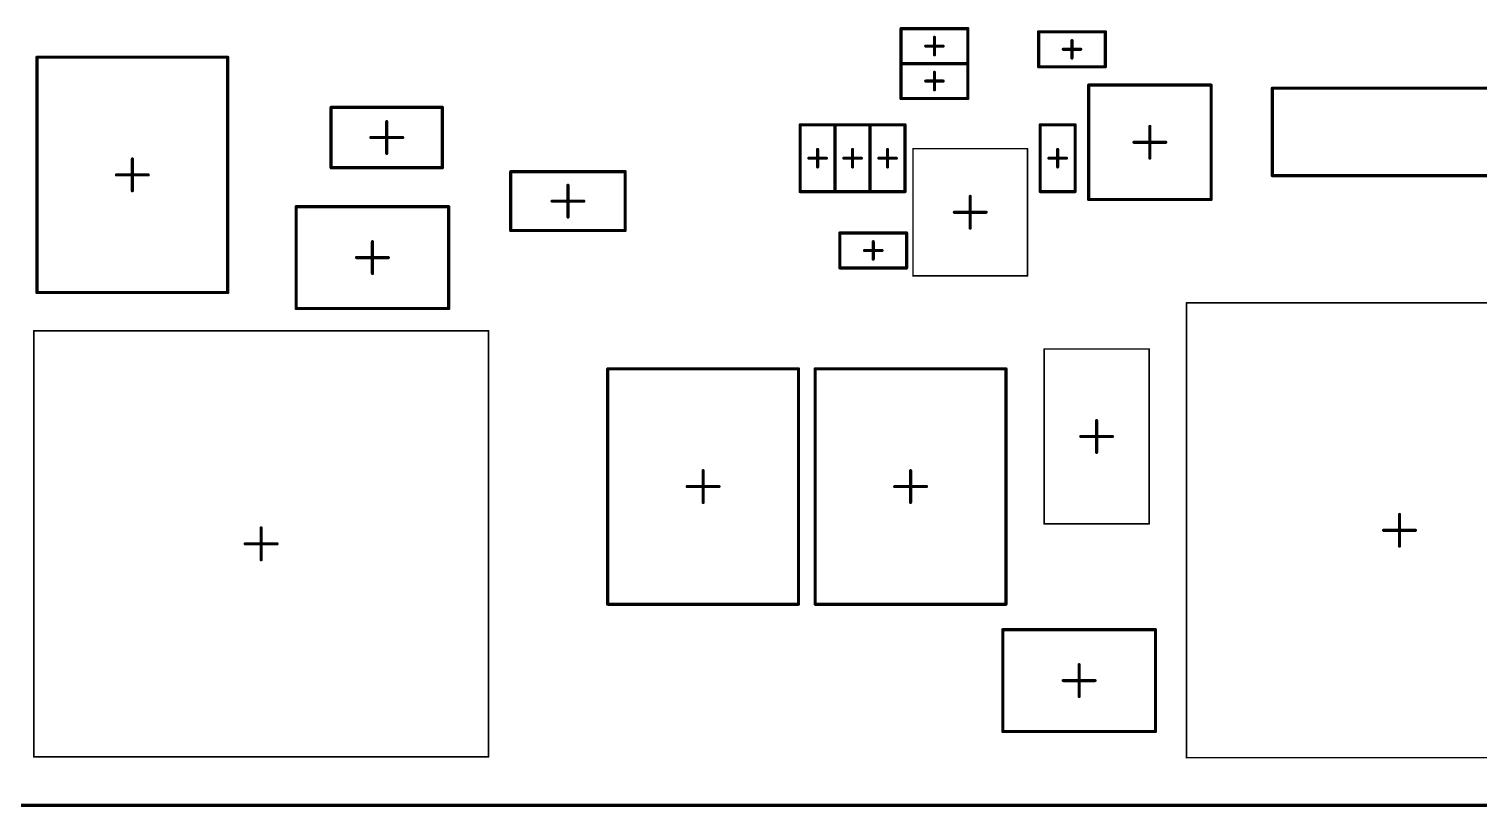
# Model space of a CAD drawing. Header units: millimetres. Extents: x 17 to 252, y 25 to 104.
# Drawn here: x 76.52 to 122.12, y 24.95 to 49.41 of the extents above; entities that cross this region are included whole.
import ezdxf

# ---------------------------------------------------------------- set-up
doc = ezdxf.new("R2010")
doc.units = ezdxf.units.MM
doc.layers.add('Mechanical1', color=6, linetype='Continuous')
doc.layers.add('Mechanical15', color=56, linetype='Continuous')

# ---------------------------------------------------------------- blocks, each defined once
blk = doc.blocks.new('SOT90P247X115_3N_110')
at = {"layer": 'Mechanical15', "const_width": 0.1}
for points in [[(-1.925, 1.8), (-1.925, -1.8)], [(1.925, 1.8), (-1.925, 1.8)], [(1.925, 1.8), (1.925, -1.8)], [(0, 0.5), (0, -0.5)], [(0.5, 0), (-0.5, 0)], [(1.925, -1.8), (-1.925, -1.8)]]:
    blk.add_lwpolyline(points, dxfattribs=at)
at = {"layer": 'Mechanical15', "const_width": 0.05}
for points in [[(-1.95, 1.8, 1), (-1.9, 1.8, 1)], [(-1.95, 1.8, 1), (-1.9, 1.8, 1)], [(1.9, 1.8, 1), (1.95, 1.8, 1)], [(1.9, 1.8, 1), (1.95, 1.8, 1)], [(-0.025, 0.5, 1), (0.025, 0.5, 1)], [(-0.525, 0, 1), (-0.475, 0, 1)], [(0.475, 0, 1), (0.525, 0, 1)], [(-0.025, -0.5, 1), (0.025, -0.5, 1)], [(-1.95, -1.8, 1), (-1.9, -1.8, 1)], [(-1.95, -1.8, 1), (-1.9, -1.8, 1)], [(1.9, -1.8, 1), (1.95, -1.8, 1)], [(1.9, -1.8, 1), (1.95, -1.8, 1)]]:
    blk.add_lwpolyline(points, format="xyb", close=True, dxfattribs=at)
blk = doc.blocks.new('MCHP_SOT_23_CH6_N_133')
at = {"layer": 'Mechanical15'}
for points, const_width in [([(-2, -1.8), (-2, 1.8)], 0.05), ([(2, 1.8), (-2, 1.8)], 0.05), ([(2, -1.8), (2, 1.8)], 0.05), ([(0, -0.5), (0, 0.5)], 0.1), ([(0.5, 0), (-0.5, 0)], 0.1), ([(2, -1.8), (-2, -1.8)], 0.05)]:
    blk.add_lwpolyline(points, dxfattribs=dict(at, const_width=const_width))
for points, const_width in [([(-2.013, 1.8, 1), (-1.988, 1.8, 1)], 0.025), ([(-2.013, 1.8, 1), (-1.988, 1.8, 1)], 0.025), ([(1.988, 1.8, 1), (2.013, 1.8, 1)], 0.025), ([(1.988, 1.8, 1), (2.013, 1.8, 1)], 0.025), ([(-0.025, 0.5, 1), (0.025, 0.5, 1)], 0.05), ([(-0.525, 0, 1), (-0.475, 0, 1)], 0.05), ([(0.475, 0, 1), (0.525, 0, 1)], 0.05), ([(-0.025, -0.5, 1), (0.025, -0.5, 1)], 0.05), ([(-2.013, -1.8, 1), (-1.988, -1.8, 1)], 0.025), ([(-2.013, -1.8, 1), (-1.988, -1.8, 1)], 0.025), ([(1.988, -1.8, 1), (2.013, -1.8, 1)], 0.025), ([(1.988, -1.8, 1), (2.013, -1.8, 1)], 0.025)]:
    blk.add_lwpolyline(points, format="xyb", close=True, dxfattribs=dict(at, const_width=const_width))
blk = doc.blocks.new('RESC1005X04N_216')
at = {"layer": 'Mechanical15', "const_width": 0.1}
for points in [[(-1.05, -0.55), (-1.05, 0.55)], [(-1.05, 0.55), (1.05, 0.55)], [(1.05, -0.55), (1.05, 0.55)], [(-0.275, 0), (0.275, 0)], [(0, -0.275), (0, 0.275)], [(-1.05, -0.55), (1.05, -0.55)]]:
    blk.add_lwpolyline(points, dxfattribs=at)
at = {"layer": 'Mechanical15', "const_width": 0.05}
for points in [[(-1.075, 0.55, 1), (-1.025, 0.55, 1)], [(-1.075, 0.55, 1), (-1.025, 0.55, 1)], [(1.025, 0.55, 1), (1.075, 0.55, 1)], [(1.025, 0.55, 1), (1.075, 0.55, 1)], [(-0.3, 0, 1), (-0.25, 0, 1)], [(-0.025, 0.275, 1), (0.025, 0.275, 1)], [(0.25, 0, 1), (0.3, 0, 1)], [(-0.025, -0.275, 1), (0.025, -0.275, 1)], [(-1.075, -0.55, 1), (-1.025, -0.55, 1)], [(-1.075, -0.55, 1), (-1.025, -0.55, 1)], [(1.025, -0.55, 1), (1.075, -0.55, 1)], [(1.025, -0.55, 1), (1.075, -0.55, 1)]]:
    blk.add_lwpolyline(points, format="xyb", close=True, dxfattribs=at)
blk = doc.blocks.new('RESC1005X04N_217')
at = {"layer": 'Mechanical15', "const_width": 0.1}
for points in [[(-1.05, -0.55), (-1.05, 0.55)], [(1.05, 0.55), (-1.05, 0.55)], [(1.05, -0.55), (1.05, 0.55)], [(0.275, 0), (-0.275, 0)], [(0, -0.275), (0, 0.275)], [(1.05, -0.55), (-1.05, -0.55)]]:
    blk.add_lwpolyline(points, dxfattribs=at)
at = {"layer": 'Mechanical15', "const_width": 0.05}
for points in [[(-1.075, 0.55, 1), (-1.025, 0.55, 1)], [(-1.075, 0.55, 1), (-1.025, 0.55, 1)], [(1.025, 0.55, 1), (1.075, 0.55, 1)], [(1.025, 0.55, 1), (1.075, 0.55, 1)], [(-0.3, 0, 1), (-0.25, 0, 1)], [(-0.025, 0.275, 1), (0.025, 0.275, 1)], [(0.25, 0, 1), (0.3, 0, 1)], [(-0.025, -0.275, 1), (0.025, -0.275, 1)], [(-1.075, -0.55, 1), (-1.025, -0.55, 1)], [(-1.075, -0.55, 1), (-1.025, -0.55, 1)], [(1.025, -0.55, 1), (1.075, -0.55, 1)], [(1.025, -0.55, 1), (1.075, -0.55, 1)]]:
    blk.add_lwpolyline(points, format="xyb", close=True, dxfattribs=at)
blk = doc.blocks.new('RESC1005X04N_218')
at = {"layer": 'Mechanical15', "const_width": 0.1}
for points in [[(-1.05, 0.55), (-1.05, -0.55)], [(-1.05, 0.55), (1.05, 0.55)], [(1.05, 0.55), (1.05, -0.55)], [(-0.275, 0), (0.275, 0)], [(0, 0.275), (0, -0.275)], [(-1.05, -0.55), (1.05, -0.55)]]:
    blk.add_lwpolyline(points, dxfattribs=at)
at = {"layer": 'Mechanical15', "const_width": 0.05}
for points in [[(-1.075, 0.55, 1), (-1.025, 0.55, 1)], [(-1.075, 0.55, 1), (-1.025, 0.55, 1)], [(1.025, 0.55, 1), (1.075, 0.55, 1)], [(1.025, 0.55, 1), (1.075, 0.55, 1)], [(-0.3, 0, 1), (-0.25, 0, 1)], [(-0.025, 0.275, 1), (0.025, 0.275, 1)], [(0.25, 0, 1), (0.3, 0, 1)], [(-0.025, -0.275, 1), (0.025, -0.275, 1)], [(-1.075, -0.55, 1), (-1.025, -0.55, 1)], [(-1.075, -0.55, 1), (-1.025, -0.55, 1)], [(1.025, -0.55, 1), (1.075, -0.55, 1)], [(1.025, -0.55, 1), (1.075, -0.55, 1)]]:
    blk.add_lwpolyline(points, format="xyb", close=True, dxfattribs=at)
blk = doc.blocks.new('RESC1005X04N_219')
at = {"layer": 'Mechanical15', "const_width": 0.1}
for points in [[(-1.05, 0.55), (-1.05, -0.55)], [(-1.05, 0.55), (1.05, 0.55)], [(1.05, 0.55), (1.05, -0.55)], [(-0.275, 0), (0.275, 0)], [(0, 0.275), (0, -0.275)], [(-1.05, -0.55), (1.05, -0.55)]]:
    blk.add_lwpolyline(points, dxfattribs=at)
at = {"layer": 'Mechanical15', "const_width": 0.05}
for points in [[(-1.075, 0.55, 1), (-1.025, 0.55, 1)], [(-1.075, 0.55, 1), (-1.025, 0.55, 1)], [(1.025, 0.55, 1), (1.075, 0.55, 1)], [(1.025, 0.55, 1), (1.075, 0.55, 1)], [(-0.3, 0, 1), (-0.25, 0, 1)], [(-0.025, 0.275, 1), (0.025, 0.275, 1)], [(0.25, 0, 1), (0.3, 0, 1)], [(-0.025, -0.275, 1), (0.025, -0.275, 1)], [(-1.075, -0.55, 1), (-1.025, -0.55, 1)], [(-1.075, -0.55, 1), (-1.025, -0.55, 1)], [(1.025, -0.55, 1), (1.075, -0.55, 1)], [(1.025, -0.55, 1), (1.075, -0.55, 1)]]:
    blk.add_lwpolyline(points, format="xyb", close=True, dxfattribs=at)
blk = doc.blocks.new('RESC2012X07N_226')
at = {"layer": 'Mechanical15', "const_width": 0.1}
for points in [[(-1.8, -0.925), (-1.8, 0.925)], [(-1.8, 0.925), (1.8, 0.925)], [(1.8, -0.925), (1.8, 0.925)], [(0, -0.5), (0, 0.5)], [(-0.5, 0), (0.5, 0)], [(-1.8, -0.925), (1.8, -0.925)]]:
    blk.add_lwpolyline(points, dxfattribs=at)
at = {"layer": 'Mechanical15', "const_width": 0.05}
for points in [[(-1.825, 0.925, 1), (-1.775, 0.925, 1)], [(-1.825, 0.925, 1), (-1.775, 0.925, 1)], [(1.775, 0.925, 1), (1.825, 0.925, 1)], [(1.775, 0.925, 1), (1.825, 0.925, 1)], [(-0.025, 0.5, 1), (0.025, 0.5, 1)], [(-0.525, 0, 1), (-0.475, 0, 1)], [(0.475, 0, 1), (0.525, 0, 1)], [(-0.025, -0.5, 1), (0.025, -0.5, 1)], [(-1.825, -0.925, 1), (-1.775, -0.925, 1)], [(-1.825, -0.925, 1), (-1.775, -0.925, 1)], [(1.775, -0.925, 1), (1.825, -0.925, 1)], [(1.775, -0.925, 1), (1.825, -0.925, 1)]]:
    blk.add_lwpolyline(points, format="xyb", close=True, dxfattribs=at)
blk = doc.blocks.new('RESC1005X04N_232')
at = {"layer": 'Mechanical15', "const_width": 0.1}
for points in [[(-1.05, -0.55), (-1.05, 0.55)], [(-1.05, 0.55), (1.05, 0.55)], [(1.05, -0.55), (1.05, 0.55)], [(-0.275, 0), (0.275, 0)], [(0, -0.275), (0, 0.275)], [(-1.05, -0.55), (1.05, -0.55)]]:
    blk.add_lwpolyline(points, dxfattribs=at)
at = {"layer": 'Mechanical15', "const_width": 0.05}
for points in [[(-1.075, 0.55, 1), (-1.025, 0.55, 1)], [(-1.075, 0.55, 1), (-1.025, 0.55, 1)], [(1.025, 0.55, 1), (1.075, 0.55, 1)], [(1.025, 0.55, 1), (1.075, 0.55, 1)], [(-0.3, 0, 1), (-0.25, 0, 1)], [(-0.025, 0.275, 1), (0.025, 0.275, 1)], [(0.25, 0, 1), (0.3, 0, 1)], [(-0.025, -0.275, 1), (0.025, -0.275, 1)], [(-1.075, -0.55, 1), (-1.025, -0.55, 1)], [(-1.075, -0.55, 1), (-1.025, -0.55, 1)], [(1.025, -0.55, 1), (1.075, -0.55, 1)], [(1.025, -0.55, 1), (1.075, -0.55, 1)]]:
    blk.add_lwpolyline(points, format="xyb", close=True, dxfattribs=at)
blk = doc.blocks.new('RESC1005X04N_241')
at = {"layer": 'Mechanical15', "const_width": 0.1}
for points in [[(-1.05, -0.55), (-1.05, 0.55)], [(-1.05, 0.55), (1.05, 0.55)], [(1.05, -0.55), (1.05, 0.55)], [(-0.275, 0), (0.275, 0)], [(0, -0.275), (0, 0.275)], [(-1.05, -0.55), (1.05, -0.55)]]:
    blk.add_lwpolyline(points, dxfattribs=at)
at = {"layer": 'Mechanical15', "const_width": 0.05}
for points in [[(-1.075, 0.55, 1), (-1.025, 0.55, 1)], [(-1.075, 0.55, 1), (-1.025, 0.55, 1)], [(1.025, 0.55, 1), (1.075, 0.55, 1)], [(1.025, 0.55, 1), (1.075, 0.55, 1)], [(-0.3, 0, 1), (-0.25, 0, 1)], [(-0.025, 0.275, 1), (0.025, 0.275, 1)], [(0.25, 0, 1), (0.3, 0, 1)], [(-0.025, -0.275, 1), (0.025, -0.275, 1)], [(-1.075, -0.55, 1), (-1.025, -0.55, 1)], [(-1.075, -0.55, 1), (-1.025, -0.55, 1)], [(1.025, -0.55, 1), (1.075, -0.55, 1)], [(1.025, -0.55, 1), (1.075, -0.55, 1)]]:
    blk.add_lwpolyline(points, format="xyb", close=True, dxfattribs=at)
blk = doc.blocks.new('INDM125125X65N_265')
at = {"layer": 'Mechanical15'}
for points, const_width in [([(7.15, 6.7), (-7.15, 6.7)], 0.05), ([(-7.15, -6.7), (-7.15, 6.7)], 0.05), ([(7.15, -6.7), (7.15, 6.7)], 0.05), ([(0, -0.5), (0, 0.5)], 0.1), ([(0.5, 0), (-0.5, 0)], 0.1), ([(7.15, -6.7), (-7.15, -6.7)], 0.05)]:
    blk.add_lwpolyline(points, dxfattribs=dict(at, const_width=const_width))
for points, const_width in [([(-7.163, 6.7, 1), (-7.138, 6.7, 1)], 0.025), ([(-7.163, 6.7, 1), (-7.138, 6.7, 1)], 0.025), ([(7.137, 6.7, 1), (7.162, 6.7, 1)], 0.025), ([(7.137, 6.7, 1), (7.162, 6.7, 1)], 0.025), ([(-0.025, 0.5, 1), (0.025, 0.5, 1)], 0.05), ([(-0.525, 0, 1), (-0.475, 0, 1)], 0.05), ([(0.475, 0, 1), (0.525, 0, 1)], 0.05), ([(-0.025, -0.5, 1), (0.025, -0.5, 1)], 0.05), ([(-7.163, -6.7, 1), (-7.138, -6.7, 1)], 0.025), ([(-7.163, -6.7, 1), (-7.138, -6.7, 1)], 0.025), ([(7.137, -6.7, 1), (7.162, -6.7, 1)], 0.025), ([(7.137, -6.7, 1), (7.162, -6.7, 1)], 0.025)]:
    blk.add_lwpolyline(points, format="xyb", close=True, dxfattribs=dict(at, const_width=const_width))
blk = doc.blocks.new('INDM125125X65N_266')
at = {"layer": 'Mechanical15'}
for points, const_width in [([(-7.15, 6.7), (7.15, 6.7)], 0.05), ([(-7.15, -6.7), (-7.15, 6.7)], 0.05), ([(7.15, -6.7), (7.15, 6.7)], 0.05), ([(0, -0.5), (0, 0.5)], 0.1), ([(-0.5, 0), (0.5, 0)], 0.1), ([(-7.15, -6.7), (7.15, -6.7)], 0.05)]:
    blk.add_lwpolyline(points, dxfattribs=dict(at, const_width=const_width))
for points, const_width in [([(-7.163, 6.7, 1), (-7.138, 6.7, 1)], 0.025), ([(-7.163, 6.7, 1), (-7.138, 6.7, 1)], 0.025), ([(7.137, 6.7, 1), (7.162, 6.7, 1)], 0.025), ([(7.137, 6.7, 1), (7.162, 6.7, 1)], 0.025), ([(-0.025, 0.5, 1), (0.025, 0.5, 1)], 0.05), ([(-0.525, 0, 1), (-0.475, 0, 1)], 0.05), ([(0.475, 0, 1), (0.525, 0, 1)], 0.05), ([(-0.025, -0.5, 1), (0.025, -0.5, 1)], 0.05), ([(-7.163, -6.7, 1), (-7.138, -6.7, 1)], 0.025), ([(-7.163, -6.7, 1), (-7.138, -6.7, 1)], 0.025), ([(7.137, -6.7, 1), (7.162, -6.7, 1)], 0.025), ([(7.137, -6.7, 1), (7.162, -6.7, 1)], 0.025)]:
    blk.add_lwpolyline(points, format="xyb", close=True, dxfattribs=dict(at, const_width=const_width))
blk = doc.blocks.new('AJ23_1006_T8P0_VFC0_270')
at = {"layer": 'Mechanical15', "const_width": 0.1}
for points in [[(-7.75, 1.375), (7.75, 1.375)], [(-7.75, -1.375), (-7.75, 1.375)], [(7.75, -1.375), (7.75, 1.375)], [(-7.75, -1.375), (7.75, -1.375)]]:
    blk.add_lwpolyline(points, dxfattribs=at)
at = {"layer": 'Mechanical15', "const_width": 0.05}
for points in [[(-7.775, 1.375, 1), (-7.725, 1.375, 1)], [(-7.775, 1.375, 1), (-7.725, 1.375, 1)], [(7.725, 1.375, 1), (7.775, 1.375, 1)], [(7.725, 1.375, 1), (7.775, 1.375, 1)], [(-7.775, -1.375, 1), (-7.725, -1.375, 1)], [(-7.775, -1.375, 1), (-7.725, -1.375, 1)], [(7.725, -1.375, 1), (7.775, -1.375, 1)], [(7.725, -1.375, 1), (7.775, -1.375, 1)]]:
    blk.add_lwpolyline(points, format="xyb", close=True, dxfattribs=at)
blk = doc.blocks.new('DIOM3825X11N_280')
at = {"layer": 'Mechanical15'}
for points, const_width in [([(2.75, 1.65), (-2.75, 1.65)], 0.05), ([(-2.75, -1.65), (-2.75, 1.65)], 0.05), ([(2.75, -1.65), (2.75, 1.65)], 0.05), ([(0, -0.5), (0, 0.5)], 0.1), ([(0.5, 0), (-0.5, 0)], 0.1), ([(2.75, -1.65), (-2.75, -1.65)], 0.05)]:
    blk.add_lwpolyline(points, dxfattribs=dict(at, const_width=const_width))
for points, const_width in [([(-2.762, 1.65, 1), (-2.738, 1.65, 1)], 0.025), ([(-2.762, 1.65, 1), (-2.738, 1.65, 1)], 0.025), ([(2.738, 1.65, 1), (2.762, 1.65, 1)], 0.025), ([(2.738, 1.65, 1), (2.762, 1.65, 1)], 0.025), ([(-0.025, 0.5, 1), (0.025, 0.5, 1)], 0.05), ([(-0.525, 0, 1), (-0.475, 0, 1)], 0.05), ([(0.475, 0, 1), (0.525, 0, 1)], 0.05), ([(-0.025, -0.5, 1), (0.025, -0.5, 1)], 0.05), ([(-2.762, -1.65, 1), (-2.738, -1.65, 1)], 0.025), ([(-2.762, -1.65, 1), (-2.738, -1.65, 1)], 0.025), ([(2.738, -1.65, 1), (2.762, -1.65, 1)], 0.025), ([(2.738, -1.65, 1), (2.762, -1.65, 1)], 0.025)]:
    blk.add_lwpolyline(points, format="xyb", close=True, dxfattribs=dict(at, const_width=const_width))
blk = doc.blocks.new('CAPC3225X27N_308')
at = {"layer": 'Mechanical15', "const_width": 0.1}
for points in [[(-2.4, 1.6), (2.4, 1.6)], [(-2.4, -1.6), (-2.4, 1.6)], [(2.4, -1.6), (2.4, 1.6)], [(0, -0.5), (0, 0.5)], [(-0.5, 0), (0.5, 0)], [(-2.4, -1.6), (2.4, -1.6)]]:
    blk.add_lwpolyline(points, dxfattribs=at)
at = {"layer": 'Mechanical15', "const_width": 0.05}
for points in [[(-2.425, 1.6, 1), (-2.375, 1.6, 1)], [(-2.425, 1.6, 1), (-2.375, 1.6, 1)], [(2.375, 1.6, 1), (2.425, 1.6, 1)], [(2.375, 1.6, 1), (2.425, 1.6, 1)], [(-0.025, 0.5, 1), (0.025, 0.5, 1)], [(-0.525, 0, 1), (-0.475, 0, 1)], [(0.475, 0, 1), (0.525, 0, 1)], [(-0.025, -0.5, 1), (0.025, -0.5, 1)], [(-2.425, -1.6, 1), (-2.375, -1.6, 1)], [(-2.425, -1.6, 1), (-2.375, -1.6, 1)], [(2.375, -1.6, 1), (2.425, -1.6, 1)], [(2.375, -1.6, 1), (2.425, -1.6, 1)]]:
    blk.add_lwpolyline(points, format="xyb", close=True, dxfattribs=at)
blk = doc.blocks.new('CAPC5750X25N_309')
at = {"layer": 'Mechanical15', "const_width": 0.1}
for points in [[(-3.7, 3), (-3.7, -3)], [(-3.7, 3), (3.7, 3)], [(3.7, 3), (3.7, -3)], [(0, 0.5), (0, -0.5)], [(-0.5, 0), (0.5, 0)], [(-3.7, -3), (3.7, -3)]]:
    blk.add_lwpolyline(points, dxfattribs=at)
at = {"layer": 'Mechanical15', "const_width": 0.05}
for points in [[(-3.725, 3, 1), (-3.675, 3, 1)], [(-3.725, 3, 1), (-3.675, 3, 1)], [(3.675, 3, 1), (3.725, 3, 1)], [(3.675, 3, 1), (3.725, 3, 1)], [(-0.025, 0.5, 1), (0.025, 0.5, 1)], [(-0.525, 0, 1), (-0.475, 0, 1)], [(0.475, 0, 1), (0.525, 0, 1)], [(-0.025, -0.5, 1), (0.025, -0.5, 1)], [(-3.725, -3, 1), (-3.675, -3, 1)], [(-3.725, -3, 1), (-3.675, -3, 1)], [(3.675, -3, 1), (3.725, -3, 1)], [(3.675, -3, 1), (3.725, -3, 1)]]:
    blk.add_lwpolyline(points, format="xyb", close=True, dxfattribs=at)
blk = doc.blocks.new('CAPC5750X25N_310')
at = {"layer": 'Mechanical15', "const_width": 0.1}
for points in [[(-3.7, 3), (-3.7, -3)], [(-3.7, 3), (3.7, 3)], [(3.7, 3), (3.7, -3)], [(0, 0.5), (0, -0.5)], [(-0.5, 0), (0.5, 0)], [(-3.7, -3), (3.7, -3)]]:
    blk.add_lwpolyline(points, dxfattribs=at)
at = {"layer": 'Mechanical15', "const_width": 0.05}
for points in [[(-3.725, 3, 1), (-3.675, 3, 1)], [(-3.725, 3, 1), (-3.675, 3, 1)], [(3.675, 3, 1), (3.725, 3, 1)], [(3.675, 3, 1), (3.725, 3, 1)], [(-0.025, 0.5, 1), (0.025, 0.5, 1)], [(-0.525, 0, 1), (-0.475, 0, 1)], [(0.475, 0, 1), (0.525, 0, 1)], [(-0.025, -0.5, 1), (0.025, -0.5, 1)], [(-3.725, -3, 1), (-3.675, -3, 1)], [(-3.725, -3, 1), (-3.675, -3, 1)], [(3.675, -3, 1), (3.725, -3, 1)], [(3.675, -3, 1), (3.725, -3, 1)]]:
    blk.add_lwpolyline(points, format="xyb", close=True, dxfattribs=at)
blk = doc.blocks.new('CAPC1005X06N_311')
at = {"layer": 'Mechanical15', "const_width": 0.1}
for points in [[(-1.05, 0.55), (1.05, 0.55)], [(-1.05, 0.55), (-1.05, -0.55)], [(1.05, 0.55), (1.05, -0.55)], [(-0.275, 0), (0.275, 0)], [(0, 0.275), (0, -0.275)], [(-1.05, -0.55), (1.05, -0.55)]]:
    blk.add_lwpolyline(points, dxfattribs=at)
at = {"layer": 'Mechanical15', "const_width": 0.05}
for points in [[(-1.075, 0.55, 1), (-1.025, 0.55, 1)], [(-1.075, 0.55, 1), (-1.025, 0.55, 1)], [(1.025, 0.55, 1), (1.075, 0.55, 1)], [(1.025, 0.55, 1), (1.075, 0.55, 1)], [(-0.3, 0, 1), (-0.25, 0, 1)], [(-0.025, 0.275, 1), (0.025, 0.275, 1)], [(0.25, 0, 1), (0.3, 0, 1)], [(-0.025, -0.275, 1), (0.025, -0.275, 1)], [(-1.075, -0.55, 1), (-1.025, -0.55, 1)], [(-1.075, -0.55, 1), (-1.025, -0.55, 1)], [(1.025, -0.55, 1), (1.075, -0.55, 1)], [(1.025, -0.55, 1), (1.075, -0.55, 1)]]:
    blk.add_lwpolyline(points, format="xyb", close=True, dxfattribs=at)
blk = doc.blocks.new('CAPC5750X25N_312')
at = {"layer": 'Mechanical15', "const_width": 0.1}
for points in [[(-3.7, 3), (-3.7, -3)], [(-3.7, 3), (3.7, 3)], [(3.7, 3), (3.7, -3)], [(0, 0.5), (0, -0.5)], [(-0.5, 0), (0.5, 0)], [(-3.7, -3), (3.7, -3)]]:
    blk.add_lwpolyline(points, dxfattribs=at)
at = {"layer": 'Mechanical15', "const_width": 0.05}
for points in [[(-3.725, 3, 1), (-3.675, 3, 1)], [(-3.725, 3, 1), (-3.675, 3, 1)], [(3.675, 3, 1), (3.725, 3, 1)], [(3.675, 3, 1), (3.725, 3, 1)], [(-0.025, 0.5, 1), (0.025, 0.5, 1)], [(-0.525, 0, 1), (-0.475, 0, 1)], [(0.475, 0, 1), (0.525, 0, 1)], [(-0.025, -0.5, 1), (0.025, -0.5, 1)], [(-3.725, -3, 1), (-3.675, -3, 1)], [(-3.725, -3, 1), (-3.675, -3, 1)], [(3.675, -3, 1), (3.725, -3, 1)], [(3.675, -3, 1), (3.725, -3, 1)]]:
    blk.add_lwpolyline(points, format="xyb", close=True, dxfattribs=at)
blk = doc.blocks.new('CAPC2012X09N_315')
at = {"layer": 'Mechanical15', "const_width": 0.1}
for points in [[(-1.75, 0.95), (1.75, 0.95)], [(-1.75, -0.95), (-1.75, 0.95)], [(1.75, -0.95), (1.75, 0.95)], [(0, -0.5), (0, 0.5)], [(-0.5, 0), (0.5, 0)], [(-1.75, -0.95), (1.75, -0.95)]]:
    blk.add_lwpolyline(points, dxfattribs=at)
at = {"layer": 'Mechanical15', "const_width": 0.05}
for points in [[(-1.775, 0.95, 1), (-1.725, 0.95, 1)], [(-1.775, 0.95, 1), (-1.725, 0.95, 1)], [(1.725, 0.95, 1), (1.775, 0.95, 1)], [(1.725, 0.95, 1), (1.775, 0.95, 1)], [(-0.025, 0.5, 1), (0.025, 0.5, 1)], [(-0.525, 0, 1), (-0.475, 0, 1)], [(0.475, 0, 1), (0.525, 0, 1)], [(-0.025, -0.5, 1), (0.025, -0.5, 1)], [(-1.775, -0.95, 1), (-1.725, -0.95, 1)], [(-1.775, -0.95, 1), (-1.725, -0.95, 1)], [(1.725, -0.95, 1), (1.775, -0.95, 1)], [(1.725, -0.95, 1), (1.775, -0.95, 1)]]:
    blk.add_lwpolyline(points, format="xyb", close=True, dxfattribs=at)
blk = doc.blocks.new('CAPC3225X27N_316')
at = {"layer": 'Mechanical15', "const_width": 0.1}
for points in [[(-2.4, 1.6), (2.4, 1.6)], [(-2.4, -1.6), (-2.4, 1.6)], [(2.4, -1.6), (2.4, 1.6)], [(0, -0.5), (0, 0.5)], [(-0.5, 0), (0.5, 0)], [(-2.4, -1.6), (2.4, -1.6)]]:
    blk.add_lwpolyline(points, dxfattribs=at)
at = {"layer": 'Mechanical15', "const_width": 0.05}
for points in [[(-2.425, 1.6, 1), (-2.375, 1.6, 1)], [(-2.425, 1.6, 1), (-2.375, 1.6, 1)], [(2.375, 1.6, 1), (2.425, 1.6, 1)], [(2.375, 1.6, 1), (2.425, 1.6, 1)], [(-0.025, 0.5, 1), (0.025, 0.5, 1)], [(-0.525, 0, 1), (-0.475, 0, 1)], [(0.475, 0, 1), (0.525, 0, 1)], [(-0.025, -0.5, 1), (0.025, -0.5, 1)], [(-2.425, -1.6, 1), (-2.375, -1.6, 1)], [(-2.425, -1.6, 1), (-2.375, -1.6, 1)], [(2.375, -1.6, 1), (2.425, -1.6, 1)], [(2.375, -1.6, 1), (2.425, -1.6, 1)]]:
    blk.add_lwpolyline(points, format="xyb", close=True, dxfattribs=at)
blk = doc.blocks.new('CAPC1005X06N_319')
at = {"layer": 'Mechanical15', "const_width": 0.1}
for points in [[(-1.05, 0.55), (1.05, 0.55)], [(-1.05, -0.55), (-1.05, 0.55)], [(1.05, -0.55), (1.05, 0.55)], [(-0.275, 0), (0.275, 0)], [(0, -0.275), (0, 0.275)], [(-1.05, -0.55), (1.05, -0.55)]]:
    blk.add_lwpolyline(points, dxfattribs=at)
at = {"layer": 'Mechanical15', "const_width": 0.05}
for points in [[(-1.075, 0.55, 1), (-1.025, 0.55, 1)], [(-1.075, 0.55, 1), (-1.025, 0.55, 1)], [(1.025, 0.55, 1), (1.075, 0.55, 1)], [(1.025, 0.55, 1), (1.075, 0.55, 1)], [(-0.3, 0, 1), (-0.25, 0, 1)], [(-0.025, 0.275, 1), (0.025, 0.275, 1)], [(0.25, 0, 1), (0.3, 0, 1)], [(-0.025, -0.275, 1), (0.025, -0.275, 1)], [(-1.075, -0.55, 1), (-1.025, -0.55, 1)], [(-1.075, -0.55, 1), (-1.025, -0.55, 1)], [(1.025, -0.55, 1), (1.075, -0.55, 1)], [(1.025, -0.55, 1), (1.075, -0.55, 1)]]:
    blk.add_lwpolyline(points, format="xyb", close=True, dxfattribs=at)

msp = doc.modelspace()

# ---------------------------------------------------------------- linework, layer by layer
at = {"layer": 'Mechanical1', "const_width": 0.1}
msp.add_lwpolyline([(19, 25), (250, 25)], dxfattribs=at)

# ---------------------------------------------------------------- block references
for name, p, rotation in [('CAPC1005X06N_319', (105, 48.875), 360), ('RESC1005X04N_241', (109.325, 48.775), 360), ('CAPC5750X25N_312', (79.775, 44.825), 270), ('RESC1005X04N_232', (105, 47.775), 360), ('SOT90P247X115_3N_110', (111.775, 45.85), 180), ('AJ23_1006_T8P0_VFC0_270', (123.375, 46.175), 360), ('CAPC2012X09N_315', (87.775, 46), 360), ('RESC1005X04N_218', (101.325, 45.35), 270), ('RESC1005X04N_219', (102.425, 45.35), 270), ('RESC1005X04N_217', (103.525, 45.35), 90), ('CAPC1005X06N_311', (108.875, 45.35), 270), ('MCHP_SOT_23_CH6_N_133', (106.125, 43.65), 90), ('RESC2012X07N_226', (93.475, 44), 360), ('CAPC3225X27N_316', (87.325, 42.225), 360), ('RESC1005X04N_216', (103.075, 42.45), 360), ('INDM125125X65N_265', (119.625, 33.65), 90), ('INDM125125X65N_266', (83.825, 33.225), 360), ('DIOM3825X11N_280', (110.1, 36.6), 90), ('CAPC5750X25N_309', (97.725, 35.025), 270), ('CAPC5750X25N_310', (104.25, 35.025), 270), ('CAPC3225X27N_308', (109.55, 28.925), 360)]:
    msp.add_blockref(name, p, dxfattribs=dict(rotation=rotation))

doc.saveas('drawing.dxf')
